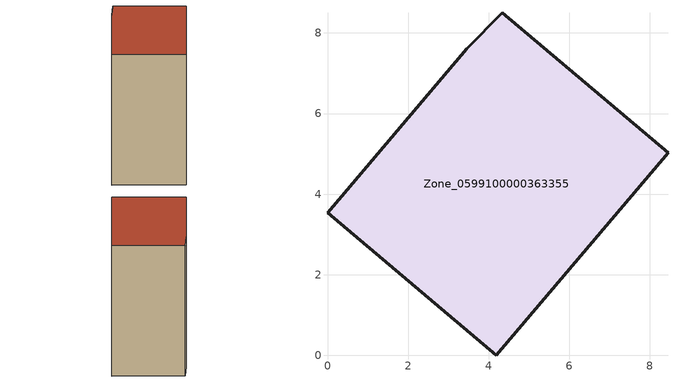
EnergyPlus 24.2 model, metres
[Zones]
Zone_0599100000363355
 floor ground (C_G): 3.46,7.61 4.34,8.5 8.45,5.03 4.18,0 0,3.53 z0.07
 wall outside (C_F): 4.18,0 8.45,5.03 4.34,8.5 3.46,7.61 0,3.53 4.18,0 z0.07:11.41
 roof outside (C_R): 4.34,8.5 3.46,7.61 0,3.53 4.18,0 8.45,5.03 z11.41
[BUILDING]
Pand.0599100000363355: North Axis=0; Terrain=City; Loads Convergence Tolerance Value=0.04; Temperature Convergence Tolerance Value=0.4; Solar Distribution=FullExterior; Maximum Number of Warmup Days=25; Minimum Number of Warmup Days=1
[Site:Location]
Rotterdam.The.Hague.AP_ZH_NLD Design_Conditions: Latitude=51.96; Longitude=4.45; Time Zone=1; Elevation=-4.5
[SITE:GROUNDTEMPERATURE:BUILDINGSURFACE]
18, 18, 18, 18, 18, 18, 18, 18, 18, 18, 18, 18
[MATERIAL] Thermal Absorptance=0.9; Solar Absorptance=0.7; Visible Absorptance=0.7
Name | Roughness | Thickness | Conductivity | Density | Specific Heat
G.TC.1992-2005 | MediumSmooth | 0.15 | 0.06 | 540 | 1210
F.TC.1992-2005 | Rough | 0.3 | 0.12 | 1920 | 840
R.TC.1992-2005 | MediumRough | 0.2 | 0.08 | 1500 | 1000
[CONSTRUCTION]
C_G: G.TC.1992-2005
C_F: F.TC.1992-2005
C_R: R.TC.1992-2005
[ZONE]
Zone_0599100000363355: Type=1; Multiplier=1; Ceiling Height=Autocalculate; Volume=Autocalculate; Floor Area=autocalculate; Part of Total Floor Area=Yes
[ZONEINFILTRATION:DESIGNFLOWRATE]
Infil_Zone_0599100000363355: Zone or ZoneList or Space or SpaceList=Zone_0599100000363355; Schedule=AlwaysOn; Design Flow Rate Calculation Method=Flow/Area; Flow Rate per Floor Area=0.0015; Constant Term Coefficient=1; Temperature Term Coefficient=0; Velocity Term Coefficient=0; Velocity Squared Term Coefficient=0
[HVACTEMPLATE:ZONE:IDEALLOADSAIRSYSTEM]
Zone_0599100000363355: Maximum Heating Supply Air Temperature=50; Minimum Cooling Supply Air Temperature=13; Maximum Heating Supply Air Humidity Ratio=0.0156; Minimum Cooling Supply Air Humidity Ratio=0.0077; Heating Limit=NoLimit; Cooling Limit=NoLimit; Dehumidification Control Type=ConstantSensibleHeatRatio; Cooling Sensible Heat Ratio=0.7; Dehumidification Setpoint=60; Humidification Control Type=None; Humidification Setpoint=30; Outdoor Air Method=None; Outdoor Air Flow Rate per Person=0.00944; Outdoor Air Flow Rate per Zone Floor Area=0; Outdoor Air Flow Rate per Zone=0; Demand Controlled Ventilation Type=None; Outdoor Air Economizer Type=NoEconomizer; Heat Recovery Type=None; Sensible Heat Recovery Effectiveness=0.7; Latent Heat Recovery Effectiveness=0.65
[ZONECONTROL:THERMOSTAT]
ThermostatControl_Zone_0599100000363355: Zone or ZoneList=Zone_0599100000363355; Control Type Schedule=DualSetpointControlType; Control 1=Thermostat_Zone_0599100000363355; Temperature Difference Between Cutout And Setpoint=0
[THERMOSTATSETPOINT:DUALSETPOINT]
Thermostat_Zone_0599100000363355: Heating Setpoint Temperature Schedule=HeatingSetpoint_Zone_0599100000363355; Cooling Setpoint Temperature Schedule=CoolingSetpoint_Zone_0599100000363355
[SCHEDULE:COMPACT]
HeatingSetpoint_Zone_0599100000363355: Through: 12/31, For: AllDays, Until: 24:00, 21
CoolingSetpoint_Zone_0599100000363355: Through: 12/31, For: AllDays, Until: 24:00, 24
DualSetpointControlType: Through: 12/31, For: AllDays, Until: 24:00, 4
AlwaysOn: Through: 12/31, For: AllDays, Until: 24:00, 1
